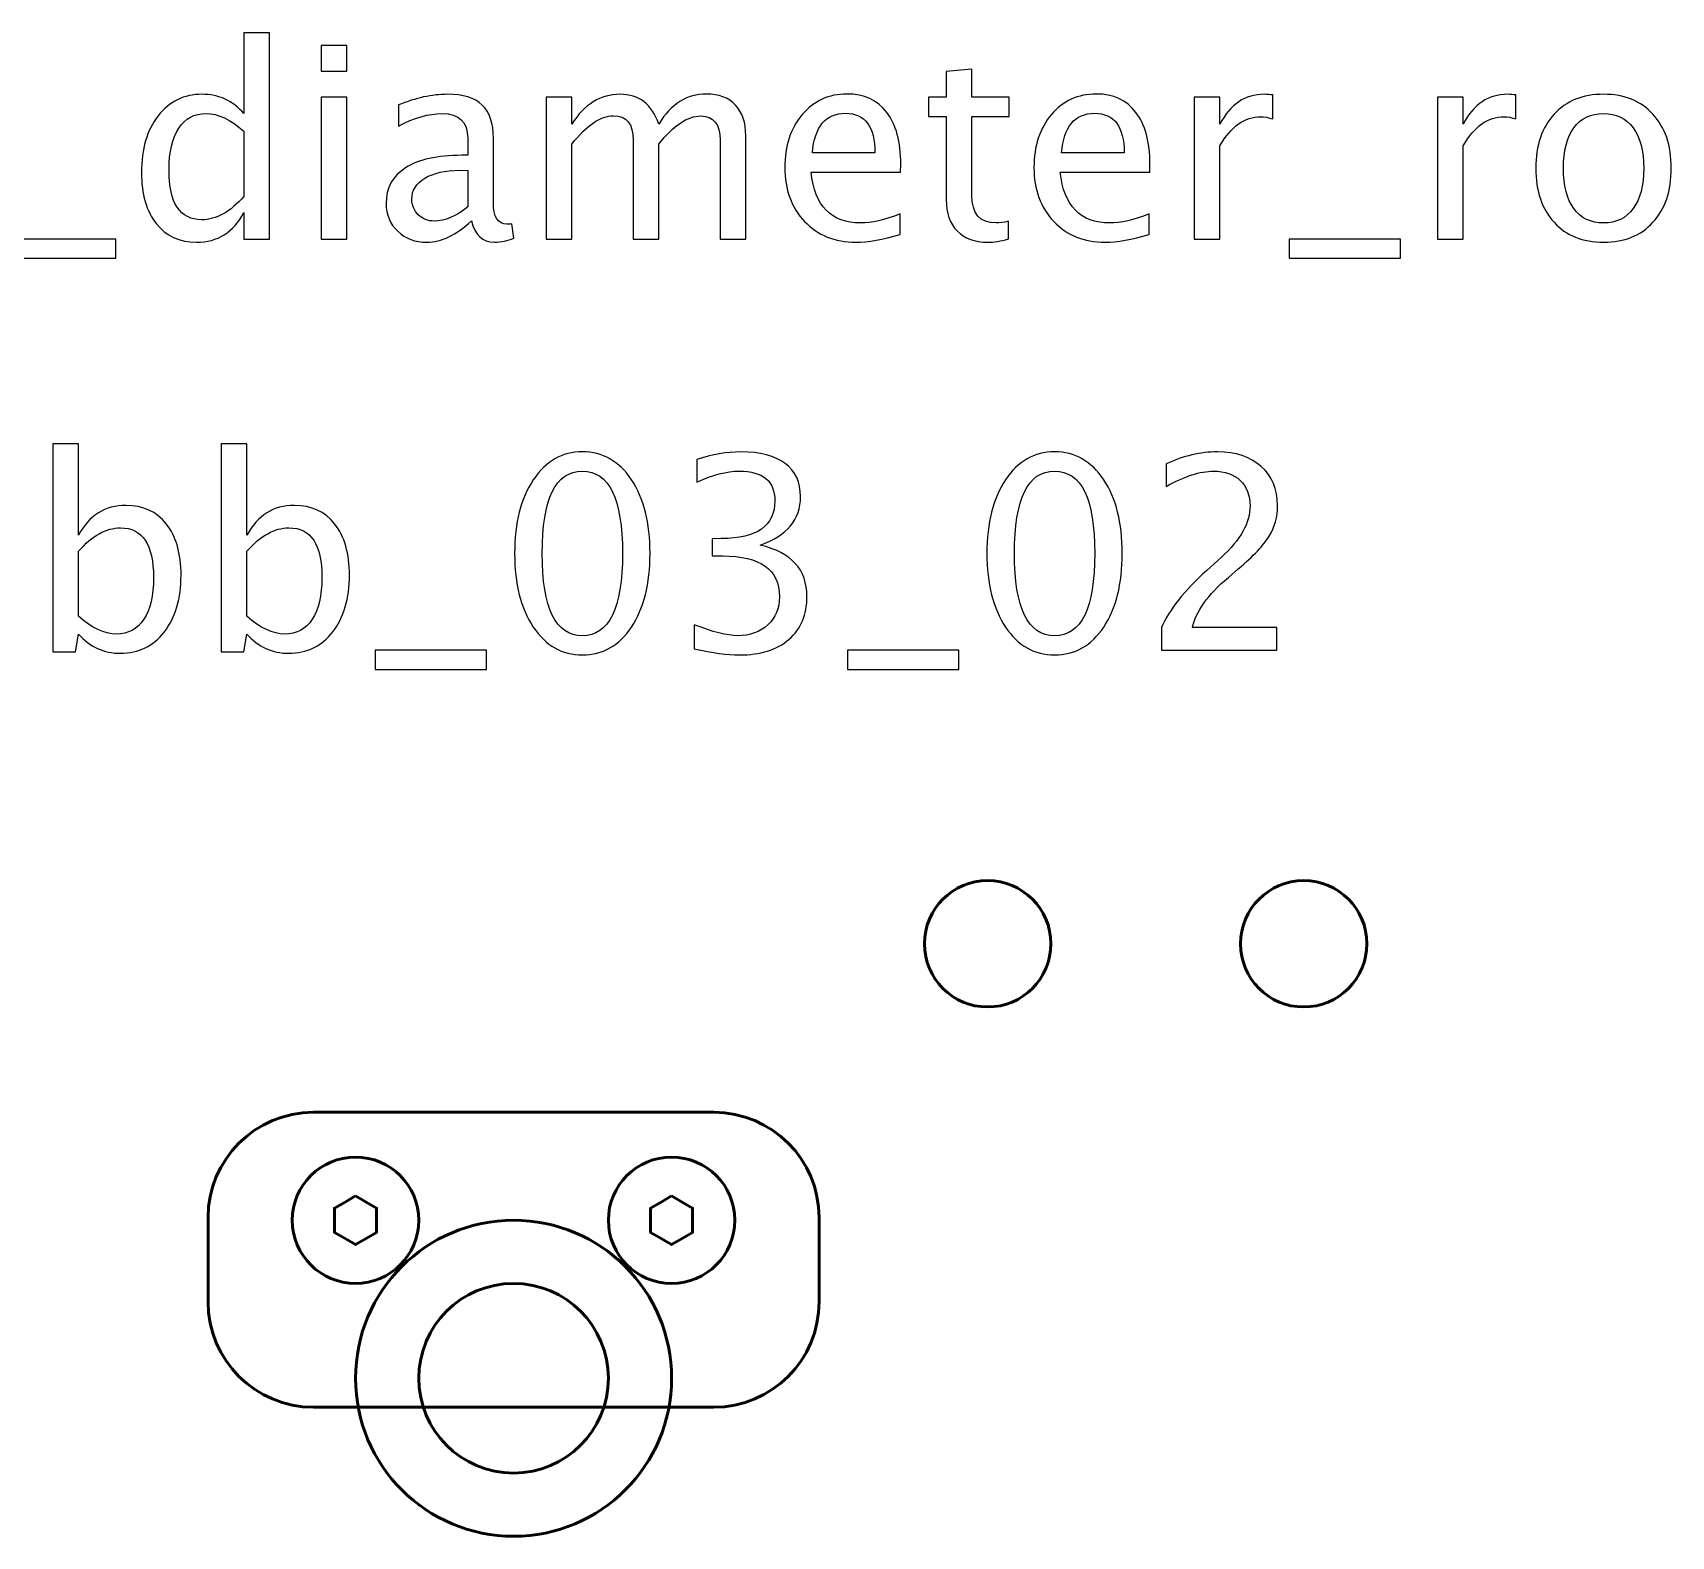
# Model space of a CAD drawing. Header units: centimetres. Extents: x -26.9 to 37.3, y -43.5 to 43.3.
# Drawn here: x -2.28 to 5.49, y -32.81 to -25.68 of the extents above; entities that cross this region are included whole.
import ezdxf

# ---------------------------------------------------------------- set-up
doc = ezdxf.new("R2010")
doc.units = ezdxf.units.CM
doc.header["$MEASUREMENT"] = 0
doc.layers.add('Layer 1', color=7, linetype='Continuous')

msp = doc.modelspace()

# ---------------------------------------------------------------- linework, layer by layer
at = {"layer": 'Layer 1', "lineweight": 53}
for centre, major_axis in [((2.25001, -30.00001), (0, 0.30001)), ((3.75001, -30.00001), (0, 0.30001)), ((0, -32.0625), (0, 0.75)), ((0, -32.0625), (0, 0.45))]:
    msp.add_ellipse(centre, major_axis=major_axis, ratio=1, dxfattribs=at)
at = {"layer": 'Layer 1', "color": 4, "lineweight": 53}
for centre in [(-0.75, -31.3125), (0.75, -31.3125)]:
    msp.add_ellipse(centre, major_axis=(0, 0.3), ratio=1, dxfattribs=at)
at = {"layer": 'Layer 1'}
for points, knots in [([(-1.2797, -26.65435), (-1.2797, -26.65435), (-1.2797, -26.52798), (-1.2797, -26.52798), (-1.2797, -26.52798), (-1.32944, -26.62239), (-1.40437, -26.66959), (-1.50449, -26.66959), (-1.50449, -26.66959), (-1.58577, -26.66959), (-1.64969, -26.64017), (-1.69626, -26.58111), (-1.69626, -26.58111), (-1.74283, -26.52206), (-1.76611, -26.44141), (-1.76611, -26.33918), (-1.76611, -26.33918), (-1.76611, -26.22742), (-1.73965, -26.13746), (-1.68695, -26.0693), (-1.68695, -26.0693), (-1.63403, -26.00136), (-1.5646, -25.96728), (-1.47845, -25.96728), (-1.47845, -25.96728), (-1.39866, -25.96728), (-1.33219, -25.99776), (-1.2797, -26.05893), (-1.2797, -26.05893), (-1.2797, -26.05893), (-1.2797, -25.67518), (-1.2797, -25.67518), (-1.2797, -25.67518), (-1.2797, -25.67518), (-1.15778, -25.67518), (-1.15778, -25.67518), (-1.15778, -25.67518), (-1.15778, -25.67518), (-1.15778, -26.65435), (-1.15778, -26.65435), (-1.15778, -26.65435), (-1.15778, -26.65435), (-1.2797, -26.65435), (-1.2797, -26.65435)], [0, 0, 0, 0, 0.0833333, 0.0833333, 0.0833333, 0.0833333, 0.1666667, 0.1666667, 0.1666667, 0.1666667, 0.25, 0.25, 0.25, 0.25, 0.3333333, 0.3333333, 0.3333333, 0.3333333, 0.4166667, 0.4166667, 0.4166667, 0.4166667, 0.5, 0.5, 0.5, 0.5, 0.5833333, 0.5833333, 0.5833333, 0.5833333, 0.6666667, 0.6666667, 0.6666667, 0.6666667, 0.75, 0.75, 0.75, 0.75, 0.8333333, 0.8333333, 0.8333333, 0.8333333, 1, 1, 1, 1]), ([(-0.91352, -25.85806), (-0.91352, -25.85806), (-0.91352, -25.73614), (-0.91352, -25.73614), (-0.91352, -25.73614), (-0.91352, -25.73614), (-0.7916, -25.73614), (-0.7916, -25.73614), (-0.7916, -25.73614), (-0.7916, -25.73614), (-0.7916, -25.85806), (-0.7916, -25.85806), (-0.7916, -25.85806), (-0.7916, -25.85806), (-0.91352, -25.85806), (-0.91352, -25.85806)], [0, 0, 0, 0, 0.2, 0.2, 0.2, 0.2, 0.4, 0.4, 0.4, 0.4, 0.6, 0.6, 0.6, 0.6, 1, 1, 1, 1]), ([(2.34911, -26.65414), (2.31143, -26.66451), (2.27863, -26.66959), (2.2509, -26.66959), (2.2509, -26.66959), (2.18867, -26.66959), (2.1402, -26.65181), (2.10548, -26.61625), (2.10548, -26.61625), (2.07056, -26.58069), (2.0532, -26.53137), (2.0532, -26.46808), (2.0532, -26.46808), (2.0532, -26.46808), (2.0532, -26.07269), (2.0532, -26.07269), (2.0532, -26.07269), (2.0532, -26.07269), (1.96896, -26.07269), (1.96896, -26.07269), (1.96896, -26.07269), (1.96896, -26.07269), (1.96896, -25.98125), (1.96896, -25.98125), (1.96896, -25.98125), (1.96896, -25.98125), (2.0532, -25.98125), (2.0532, -25.98125), (2.0532, -25.98125), (2.0532, -25.98125), (2.0532, -25.85954), (2.0532, -25.85954), (2.0532, -25.85954), (2.0532, -25.85954), (2.17512, -25.8479), (2.17512, -25.8479), (2.17512, -25.8479), (2.17512, -25.8479), (2.17512, -25.98125), (2.17512, -25.98125), (2.17512, -25.98125), (2.17512, -25.98125), (2.35165, -25.98125), (2.35165, -25.98125), (2.35165, -25.98125), (2.35165, -25.98125), (2.35165, -26.07269), (2.35165, -26.07269), (2.35165, -26.07269), (2.35165, -26.07269), (2.17512, -26.07269), (2.17512, -26.07269), (2.17512, -26.07269), (2.17512, -26.07269), (2.17512, -26.44607), (2.17512, -26.44607), (2.17512, -26.44607), (2.17512, -26.53412), (2.21343, -26.57815), (2.28984, -26.57815), (2.28984, -26.57815), (2.30614, -26.57815), (2.32583, -26.5754), (2.34911, -26.57011), (2.34911, -26.57011), (2.34911, -26.57011), (2.34911, -26.65414), (2.34911, -26.65414)], [0, 0, 0, 0, 0.0555556, 0.0555556, 0.0555556, 0.0555556, 0.1111111, 0.1111111, 0.1111111, 0.1111111, 0.1666667, 0.1666667, 0.1666667, 0.1666667, 0.2222222, 0.2222222, 0.2222222, 0.2222222, 0.2777778, 0.2777778, 0.2777778, 0.2777778, 0.3333333, 0.3333333, 0.3333333, 0.3333333, 0.3888889, 0.3888889, 0.3888889, 0.3888889, 0.4444444, 0.4444444, 0.4444444, 0.4444444, 0.5, 0.5, 0.5, 0.5, 0.5555556, 0.5555556, 0.5555556, 0.5555556, 0.6111111, 0.6111111, 0.6111111, 0.6111111, 0.6666667, 0.6666667, 0.6666667, 0.6666667, 0.7222222, 0.7222222, 0.7222222, 0.7222222, 0.7777778, 0.7777778, 0.7777778, 0.7777778, 0.8333333, 0.8333333, 0.8333333, 0.8333333, 0.8888889, 0.8888889, 0.8888889, 0.8888889, 1, 1, 1, 1]), ([(-0.19957, -26.56862), (-0.2728, -26.63593), (-0.34329, -26.66959), (-0.41102, -26.66959), (-0.41102, -26.66959), (-0.46669, -26.66959), (-0.51305, -26.65223), (-0.54966, -26.61731), (-0.54966, -26.61731), (-0.58649, -26.58238), (-0.60491, -26.53836), (-0.60491, -26.48523), (-0.60491, -26.48523), (-0.60491, -26.41178), (-0.57401, -26.35526), (-0.5122, -26.31589), (-0.5122, -26.31589), (-0.45039, -26.27652), (-0.3617, -26.25684), (-0.24613, -26.25684), (-0.24613, -26.25684), (-0.24613, -26.25684), (-0.21756, -26.25684), (-0.21756, -26.25684), (-0.21756, -26.25684), (-0.21756, -26.25684), (-0.21756, -26.17577), (-0.21756, -26.17577), (-0.21756, -26.17577), (-0.21756, -26.09767), (-0.2582, -26.05872), (-0.33969, -26.05872), (-0.33969, -26.05872), (-0.40277, -26.05872), (-0.47177, -26.07862), (-0.54649, -26.11841), (-0.54649, -26.11841), (-0.54649, -26.11841), (-0.54649, -26.01808), (-0.54649, -26.01808), (-0.54649, -26.01808), (-0.46436, -25.98421), (-0.38689, -25.96728), (-0.31429, -25.96728), (-0.31429, -25.96728), (-0.23957, -25.96728), (-0.18433, -25.98421), (-0.14898, -26.01829), (-0.14898, -26.01829), (-0.11342, -26.05237), (-0.09564, -26.10486), (-0.09564, -26.17577), (-0.09564, -26.17577), (-0.09564, -26.17577), (-0.09564, -26.47994), (-0.09564, -26.47994), (-0.09564, -26.47994), (-0.09564, -26.54957), (-0.07426, -26.5845), (-0.03129, -26.5845), (-0.03129, -26.5845), (-0.026, -26.5845), (-0.01817, -26.58365), (-0.0078, -26.58196), (-0.0078, -26.58196), (-0.0078, -26.58196), (0.00088, -26.64969), (0.00088, -26.64969), (0.00088, -26.64969), (-0.02685, -26.66303), (-0.05733, -26.66959), (-0.09077, -26.66959), (-0.09077, -26.66959), (-0.14771, -26.66959), (-0.1839, -26.63593), (-0.19957, -26.56862)], [0, 0, 0, 0, 0.05, 0.05, 0.05, 0.05, 0.1, 0.1, 0.1, 0.1, 0.15, 0.15, 0.15, 0.15, 0.2, 0.2, 0.2, 0.2, 0.25, 0.25, 0.25, 0.25, 0.3, 0.3, 0.3, 0.3, 0.35, 0.35, 0.35, 0.35, 0.4, 0.4, 0.4, 0.4, 0.45, 0.45, 0.45, 0.45, 0.5, 0.5, 0.5, 0.5, 0.55, 0.55, 0.55, 0.55, 0.6, 0.6, 0.6, 0.6, 0.65, 0.65, 0.65, 0.65, 0.7, 0.7, 0.7, 0.7, 0.75, 0.75, 0.75, 0.75, 0.8, 0.8, 0.8, 0.8, 0.85, 0.85, 0.85, 0.85, 0.9, 0.9, 0.9, 0.9, 1, 1, 1, 1]), ([(0.15476, -26.65435), (0.15476, -26.65435), (0.15476, -25.98125), (0.15476, -25.98125), (0.15476, -25.98125), (0.15476, -25.98125), (0.27668, -25.98125), (0.27668, -25.98125), (0.27668, -25.98125), (0.27668, -25.98125), (0.27668, -26.10846), (0.27668, -26.10846), (0.27668, -26.10846), (0.33616, -26.01427), (0.41236, -25.96728), (0.5057, -25.96728), (0.5057, -25.96728), (0.59566, -25.96728), (0.65683, -26.01427), (0.68943, -26.10846), (0.68943, -26.10846), (0.74722, -26.01342), (0.82257, -25.96601), (0.91507, -25.96601), (0.91507, -25.96601), (0.97412, -25.96601), (1.02005, -25.98337), (1.05286, -26.01829), (1.05286, -26.01829), (1.08567, -26.05322), (1.10218, -26.10211), (1.10218, -26.16498), (1.10218, -26.16498), (1.10218, -26.16498), (1.10218, -26.65435), (1.10218, -26.65435), (1.10218, -26.65435), (1.10218, -26.65435), (0.98026, -26.65435), (0.98026, -26.65435), (0.98026, -26.65435), (0.98026, -26.65435), (0.98026, -26.18508), (0.98026, -26.18508), (0.98026, -26.18508), (0.98026, -26.10846), (0.94978, -26.07015), (0.88882, -26.07015), (0.88882, -26.07015), (0.82553, -26.07015), (0.75907, -26.11481), (0.68943, -26.20435), (0.68943, -26.20435), (0.68943, -26.20435), (0.68943, -26.65435), (0.68943, -26.65435), (0.68943, -26.65435), (0.68943, -26.65435), (0.56751, -26.65435), (0.56751, -26.65435), (0.56751, -26.65435), (0.56751, -26.65435), (0.56751, -26.18466), (0.56751, -26.18466), (0.56751, -26.18466), (0.56751, -26.1074), (0.53661, -26.06888), (0.47459, -26.06888), (0.47459, -26.06888), (0.41299, -26.06888), (0.34695, -26.11375), (0.27668, -26.20371), (0.27668, -26.20371), (0.27668, -26.20371), (0.27668, -26.65435), (0.27668, -26.65435), (0.27668, -26.65435), (0.27668, -26.65435), (0.15476, -26.65435), (0.15476, -26.65435)], [0, 0, 0, 0, 0.047619, 0.047619, 0.047619, 0.047619, 0.0952381, 0.0952381, 0.0952381, 0.0952381, 0.1428571, 0.1428571, 0.1428571, 0.1428571, 0.1904762, 0.1904762, 0.1904762, 0.1904762, 0.2380952, 0.2380952, 0.2380952, 0.2380952, 0.2857143, 0.2857143, 0.2857143, 0.2857143, 0.3333333, 0.3333333, 0.3333333, 0.3333333, 0.3809524, 0.3809524, 0.3809524, 0.3809524, 0.4285714, 0.4285714, 0.4285714, 0.4285714, 0.4761905, 0.4761905, 0.4761905, 0.4761905, 0.5238095, 0.5238095, 0.5238095, 0.5238095, 0.5714286, 0.5714286, 0.5714286, 0.5714286, 0.6190476, 0.6190476, 0.6190476, 0.6190476, 0.6666667, 0.6666667, 0.6666667, 0.6666667, 0.7142857, 0.7142857, 0.7142857, 0.7142857, 0.7619048, 0.7619048, 0.7619048, 0.7619048, 0.8095238, 0.8095238, 0.8095238, 0.8095238, 0.8571429, 0.8571429, 0.8571429, 0.8571429, 0.9047619, 0.9047619, 0.9047619, 0.9047619, 1, 1, 1, 1]), ([(1.83455, -26.63276), (1.75264, -26.65731), (1.68257, -26.66959), (1.62415, -26.66959), (1.62415, -26.66959), (1.52446, -26.66959), (1.44339, -26.63657), (1.38095, -26.57074), (1.38095, -26.57074), (1.31851, -26.50491), (1.28718, -26.41961), (1.28718, -26.31462), (1.28718, -26.31462), (1.28718, -26.21281), (1.3147, -26.1292), (1.36994, -26.0638), (1.36994, -26.0638), (1.42519, -25.99861), (1.49588, -25.96601), (1.58203, -25.96601), (1.58203, -25.96601), (1.66352, -25.96601), (1.7266, -25.99501), (1.77105, -26.053), (1.77105, -26.053), (1.8155, -26.111), (1.83773, -26.19313), (1.83773, -26.2996), (1.83773, -26.2996), (1.83773, -26.2996), (1.83709, -26.33685), (1.83709, -26.33685), (1.83709, -26.33685), (1.83709, -26.33685), (1.41164, -26.33685), (1.41164, -26.33685), (1.41164, -26.33685), (1.42942, -26.49772), (1.50795, -26.57815), (1.64701, -26.57815), (1.64701, -26.57815), (1.69803, -26.57815), (1.76047, -26.56376), (1.83455, -26.53497), (1.83455, -26.53497), (1.83455, -26.53497), (1.83455, -26.63276), (1.83455, -26.63276)], [0, 0, 0, 0, 0.0769231, 0.0769231, 0.0769231, 0.0769231, 0.1538462, 0.1538462, 0.1538462, 0.1538462, 0.2307692, 0.2307692, 0.2307692, 0.2307692, 0.3076923, 0.3076923, 0.3076923, 0.3076923, 0.3846154, 0.3846154, 0.3846154, 0.3846154, 0.4615385, 0.4615385, 0.4615385, 0.4615385, 0.5384615, 0.5384615, 0.5384615, 0.5384615, 0.6153846, 0.6153846, 0.6153846, 0.6153846, 0.6923077, 0.6923077, 0.6923077, 0.6923077, 0.7692308, 0.7692308, 0.7692308, 0.7692308, 0.8461538, 0.8461538, 0.8461538, 0.8461538, 1, 1, 1, 1]), ([(3.01713, -26.63276), (2.93522, -26.65731), (2.86515, -26.66959), (2.80673, -26.66959), (2.80673, -26.66959), (2.70704, -26.66959), (2.62597, -26.63657), (2.56353, -26.57074), (2.56353, -26.57074), (2.50109, -26.50491), (2.46976, -26.41961), (2.46976, -26.31462), (2.46976, -26.31462), (2.46976, -26.21281), (2.49728, -26.1292), (2.55252, -26.0638), (2.55252, -26.0638), (2.60777, -25.99861), (2.67846, -25.96601), (2.76461, -25.96601), (2.76461, -25.96601), (2.8461, -25.96601), (2.90918, -25.99501), (2.95363, -26.053), (2.95363, -26.053), (2.99808, -26.111), (3.02031, -26.19313), (3.02031, -26.2996), (3.02031, -26.2996), (3.02031, -26.2996), (3.01967, -26.33685), (3.01967, -26.33685), (3.01967, -26.33685), (3.01967, -26.33685), (2.59422, -26.33685), (2.59422, -26.33685), (2.59422, -26.33685), (2.612, -26.49772), (2.69053, -26.57815), (2.82959, -26.57815), (2.82959, -26.57815), (2.88061, -26.57815), (2.94305, -26.56376), (3.01713, -26.53497), (3.01713, -26.53497), (3.01713, -26.53497), (3.01713, -26.63276), (3.01713, -26.63276)], [0, 0, 0, 0, 0.0769231, 0.0769231, 0.0769231, 0.0769231, 0.1538462, 0.1538462, 0.1538462, 0.1538462, 0.2307692, 0.2307692, 0.2307692, 0.2307692, 0.3076923, 0.3076923, 0.3076923, 0.3076923, 0.3846154, 0.3846154, 0.3846154, 0.3846154, 0.4615385, 0.4615385, 0.4615385, 0.4615385, 0.5384615, 0.5384615, 0.5384615, 0.5384615, 0.6153846, 0.6153846, 0.6153846, 0.6153846, 0.6923077, 0.6923077, 0.6923077, 0.6923077, 0.7692308, 0.7692308, 0.7692308, 0.7692308, 0.8461538, 0.8461538, 0.8461538, 0.8461538, 1, 1, 1, 1]), ([(3.2307, -26.65435), (3.2307, -26.65435), (3.2307, -25.98125), (3.2307, -25.98125), (3.2307, -25.98125), (3.2307, -25.98125), (3.35262, -25.98125), (3.35262, -25.98125), (3.35262, -25.98125), (3.35262, -25.98125), (3.35262, -26.10846), (3.35262, -26.10846), (3.35262, -26.10846), (3.40109, -26.01427), (3.47137, -25.96728), (3.56365, -25.96728), (3.56365, -25.96728), (3.57614, -25.96728), (3.58926, -25.96834), (3.60281, -25.97045), (3.60281, -25.97045), (3.60281, -25.97045), (3.60281, -26.08454), (3.60281, -26.08454), (3.60281, -26.08454), (3.58164, -26.07756), (3.56302, -26.07396), (3.54693, -26.07396), (3.54693, -26.07396), (3.46946, -26.07396), (3.40469, -26.11968), (3.35262, -26.21133), (3.35262, -26.21133), (3.35262, -26.21133), (3.35262, -26.65435), (3.35262, -26.65435), (3.35262, -26.65435), (3.35262, -26.65435), (3.2307, -26.65435), (3.2307, -26.65435)], [0, 0, 0, 0, 0.0909091, 0.0909091, 0.0909091, 0.0909091, 0.1818182, 0.1818182, 0.1818182, 0.1818182, 0.2727273, 0.2727273, 0.2727273, 0.2727273, 0.3636364, 0.3636364, 0.3636364, 0.3636364, 0.4545455, 0.4545455, 0.4545455, 0.4545455, 0.5454545, 0.5454545, 0.5454545, 0.5454545, 0.6363636, 0.6363636, 0.6363636, 0.6363636, 0.7272727, 0.7272727, 0.7272727, 0.7272727, 0.8181818, 0.8181818, 0.8181818, 0.8181818, 1, 1, 1, 1]), ([(4.38534, -26.65435), (4.38534, -26.65435), (4.38534, -25.98125), (4.38534, -25.98125), (4.38534, -25.98125), (4.38534, -25.98125), (4.50726, -25.98125), (4.50726, -25.98125), (4.50726, -25.98125), (4.50726, -25.98125), (4.50726, -26.10846), (4.50726, -26.10846), (4.50726, -26.10846), (4.55573, -26.01427), (4.62601, -25.96728), (4.71829, -25.96728), (4.71829, -25.96728), (4.73078, -25.96728), (4.7439, -25.96834), (4.75745, -25.97045), (4.75745, -25.97045), (4.75745, -25.97045), (4.75745, -26.08454), (4.75745, -26.08454), (4.75745, -26.08454), (4.73628, -26.07756), (4.71766, -26.07396), (4.70157, -26.07396), (4.70157, -26.07396), (4.6241, -26.07396), (4.55933, -26.11968), (4.50726, -26.21133), (4.50726, -26.21133), (4.50726, -26.21133), (4.50726, -26.65435), (4.50726, -26.65435), (4.50726, -26.65435), (4.50726, -26.65435), (4.38534, -26.65435), (4.38534, -26.65435)], [0, 0, 0, 0, 0.0909091, 0.0909091, 0.0909091, 0.0909091, 0.1818182, 0.1818182, 0.1818182, 0.1818182, 0.2727273, 0.2727273, 0.2727273, 0.2727273, 0.3636364, 0.3636364, 0.3636364, 0.3636364, 0.4545455, 0.4545455, 0.4545455, 0.4545455, 0.5454545, 0.5454545, 0.5454545, 0.5454545, 0.6363636, 0.6363636, 0.6363636, 0.6363636, 0.7272727, 0.7272727, 0.7272727, 0.7272727, 0.8181818, 0.8181818, 0.8181818, 0.8181818, 1, 1, 1, 1]), ([(5.17295, -26.66959), (5.0741, -26.66959), (4.99579, -26.63805), (4.93821, -26.57497), (4.93821, -26.57497), (4.88043, -26.5119), (4.85164, -26.42617), (4.85164, -26.31801), (4.85164, -26.31801), (4.85164, -26.21006), (4.88043, -26.12455), (4.93821, -26.06168), (4.93821, -26.06168), (4.99579, -25.99882), (5.0741, -25.96728), (5.17295, -25.96728), (5.17295, -25.96728), (5.2718, -25.96728), (5.35012, -25.99882), (5.40769, -26.06168), (5.40769, -26.06168), (5.46547, -26.12455), (5.49426, -26.21006), (5.49426, -26.31801), (5.49426, -26.31801), (5.49426, -26.42617), (5.46547, -26.5119), (5.40769, -26.57497), (5.40769, -26.57497), (5.35012, -26.63805), (5.2718, -26.66959), (5.17295, -26.66959)], [0, 0, 0, 0, 0.1111111, 0.1111111, 0.1111111, 0.1111111, 0.2222222, 0.2222222, 0.2222222, 0.2222222, 0.3333333, 0.3333333, 0.3333333, 0.3333333, 0.4444444, 0.4444444, 0.4444444, 0.4444444, 0.5555556, 0.5555556, 0.5555556, 0.5555556, 0.6666667, 0.6666667, 0.6666667, 0.6666667, 0.7777778, 0.7777778, 0.7777778, 0.7777778, 1, 1, 1, 1]), ([(-0.91352, -26.65435), (-0.91352, -26.65435), (-0.91352, -25.98125), (-0.91352, -25.98125), (-0.91352, -25.98125), (-0.91352, -25.98125), (-0.7916, -25.98125), (-0.7916, -25.98125), (-0.7916, -25.98125), (-0.7916, -25.98125), (-0.7916, -26.65435), (-0.7916, -26.65435), (-0.7916, -26.65435), (-0.7916, -26.65435), (-0.91352, -26.65435), (-0.91352, -26.65435)], [0, 0, 0, 0, 0.2, 0.2, 0.2, 0.2, 0.4, 0.4, 0.4, 0.4, 0.6, 0.6, 0.6, 0.6, 1, 1, 1, 1]), ([(-1.2797, -26.14233), (-1.34299, -26.08666), (-1.40289, -26.05872), (-1.45962, -26.05872), (-1.45962, -26.05872), (-1.5155, -26.05872), (-1.55868, -26.082), (-1.58937, -26.12878), (-1.58937, -26.12878), (-1.62006, -26.17535), (-1.6353, -26.24139), (-1.6353, -26.3269), (-1.6353, -26.3269), (-1.6353, -26.48417), (-1.58323, -26.56291), (-1.47888, -26.56291), (-1.47888, -26.56291), (-1.41114, -26.56291), (-1.34468, -26.52587), (-1.2797, -26.452), (-1.2797, -26.452), (-1.2797, -26.452), (-1.2797, -26.14233), (-1.2797, -26.14233)], [0, 0, 0, 0, 0.1428571, 0.1428571, 0.1428571, 0.1428571, 0.2857143, 0.2857143, 0.2857143, 0.2857143, 0.4285714, 0.4285714, 0.4285714, 0.4285714, 0.5714286, 0.5714286, 0.5714286, 0.5714286, 0.7142857, 0.7142857, 0.7142857, 0.7142857, 1, 1, 1, 1]), ([(1.41799, -26.24541), (1.41799, -26.24541), (1.71517, -26.24541), (1.71517, -26.24541), (1.71517, -26.24541), (1.71517, -26.1201), (1.66839, -26.05745), (1.57505, -26.05745), (1.57505, -26.05745), (1.48107, -26.05745), (1.42879, -26.1201), (1.41799, -26.24541)], [0, 0, 0, 0, 0.25, 0.25, 0.25, 0.25, 0.5, 0.5, 0.5, 0.5, 1, 1, 1, 1]), ([(2.60057, -26.24541), (2.60057, -26.24541), (2.89775, -26.24541), (2.89775, -26.24541), (2.89775, -26.24541), (2.89775, -26.1201), (2.85097, -26.05745), (2.75763, -26.05745), (2.75763, -26.05745), (2.66365, -26.05745), (2.61137, -26.1201), (2.60057, -26.24541)], [0, 0, 0, 0, 0.25, 0.25, 0.25, 0.25, 0.5, 0.5, 0.5, 0.5, 1, 1, 1, 1]), ([(5.17274, -26.57815), (5.23306, -26.57815), (5.28005, -26.5555), (5.3135, -26.50999), (5.3135, -26.50999), (5.34673, -26.4647), (5.36345, -26.40056), (5.36345, -26.31801), (5.36345, -26.31801), (5.36345, -26.23567), (5.34673, -26.17175), (5.3135, -26.12645), (5.3135, -26.12645), (5.28005, -26.08137), (5.23306, -26.05872), (5.17274, -26.05872), (5.17274, -26.05872), (5.1122, -26.05872), (5.06521, -26.08137), (5.03219, -26.12645), (5.03219, -26.12645), (4.99896, -26.17175), (4.98245, -26.23567), (4.98245, -26.31801), (4.98245, -26.31801), (4.98245, -26.40056), (4.99896, -26.4647), (5.03219, -26.50999), (5.03219, -26.50999), (5.06521, -26.5555), (5.1122, -26.57815), (5.17274, -26.57815)], [0, 0, 0, 0, 0.1111111, 0.1111111, 0.1111111, 0.1111111, 0.2222222, 0.2222222, 0.2222222, 0.2222222, 0.3333333, 0.3333333, 0.3333333, 0.3333333, 0.4444444, 0.4444444, 0.4444444, 0.4444444, 0.5555556, 0.5555556, 0.5555556, 0.5555556, 0.6666667, 0.6666667, 0.6666667, 0.6666667, 0.7777778, 0.7777778, 0.7777778, 0.7777778, 1, 1, 1, 1]), ([(-0.21756, -26.50216), (-0.21756, -26.50216), (-0.21756, -26.32923), (-0.21756, -26.32923), (-0.21756, -26.32923), (-0.21756, -26.32923), (-0.25672, -26.32796), (-0.25672, -26.32796), (-0.25672, -26.32796), (-0.32445, -26.32796), (-0.37906, -26.34045), (-0.42076, -26.36542), (-0.42076, -26.36542), (-0.46225, -26.39061), (-0.48299, -26.42384), (-0.48299, -26.46533), (-0.48299, -26.46533), (-0.48299, -26.49433), (-0.47262, -26.51888), (-0.45209, -26.53899), (-0.45209, -26.53899), (-0.43134, -26.5591), (-0.40615, -26.56926), (-0.37631, -26.56926), (-0.37631, -26.56926), (-0.32551, -26.56926), (-0.27259, -26.54682), (-0.21756, -26.50216)], [0, 0, 0, 0, 0.125, 0.125, 0.125, 0.125, 0.25, 0.25, 0.25, 0.25, 0.375, 0.375, 0.375, 0.375, 0.5, 0.5, 0.5, 0.5, 0.625, 0.625, 0.625, 0.625, 0.75, 0.75, 0.75, 0.75, 1, 1, 1, 1]), ([(-2.41635, -26.74579), (-2.41635, -26.74579), (-2.41635, -26.65435), (-2.41635, -26.65435), (-2.41635, -26.65435), (-2.41635, -26.65435), (-1.88803, -26.65435), (-1.88803, -26.65435), (-1.88803, -26.65435), (-1.88803, -26.65435), (-1.88803, -26.74579), (-1.88803, -26.74579), (-1.88803, -26.74579), (-1.88803, -26.74579), (-2.41635, -26.74579), (-2.41635, -26.74579)], [0, 0, 0, 0, 0.2, 0.2, 0.2, 0.2, 0.4, 0.4, 0.4, 0.4, 0.6, 0.6, 0.6, 0.6, 1, 1, 1, 1]), ([(3.68176, -26.74579), (3.68176, -26.74579), (3.68176, -26.65435), (3.68176, -26.65435), (3.68176, -26.65435), (3.68176, -26.65435), (4.21008, -26.65435), (4.21008, -26.65435), (4.21008, -26.65435), (4.21008, -26.65435), (4.21008, -26.74579), (4.21008, -26.74579), (4.21008, -26.74579), (4.21008, -26.74579), (3.68176, -26.74579), (3.68176, -26.74579)], [0, 0, 0, 0, 0.2, 0.2, 0.2, 0.2, 0.4, 0.4, 0.4, 0.4, 0.6, 0.6, 0.6, 0.6, 1, 1, 1, 1]), ([(-2.18639, -28.61354), (-2.18639, -28.61354), (-2.18639, -27.62675), (-2.18639, -27.62675), (-2.18639, -27.62675), (-2.18639, -27.62675), (-2.06447, -27.62675), (-2.06447, -27.62675), (-2.06447, -27.62675), (-2.06447, -27.62675), (-2.06447, -28.06003), (-2.06447, -28.06003), (-2.06447, -28.06003), (-2.01452, -27.96584), (-1.93937, -27.91885), (-1.83926, -27.91885), (-1.83926, -27.91885), (-1.75819, -27.91885), (-1.69448, -27.94827), (-1.64791, -28.00733), (-1.64791, -28.00733), (-1.60134, -28.06638), (-1.57806, -28.14703), (-1.57806, -28.24926), (-1.57806, -28.24926), (-1.57806, -28.3606), (-1.60452, -28.45056), (-1.65722, -28.51871), (-1.65722, -28.51871), (-1.70993, -28.58708), (-1.77935, -28.62116), (-1.86529, -28.62116), (-1.86529, -28.62116), (-1.94509, -28.62116), (-2.01155, -28.59068), (-2.06447, -28.52951), (-2.06447, -28.52951), (-2.06447, -28.52951), (-2.07929, -28.61354), (-2.07929, -28.61354), (-2.07929, -28.61354), (-2.07929, -28.61354), (-2.18639, -28.61354), (-2.18639, -28.61354)], [0, 0, 0, 0, 0.0833333, 0.0833333, 0.0833333, 0.0833333, 0.1666667, 0.1666667, 0.1666667, 0.1666667, 0.25, 0.25, 0.25, 0.25, 0.3333333, 0.3333333, 0.3333333, 0.3333333, 0.4166667, 0.4166667, 0.4166667, 0.4166667, 0.5, 0.5, 0.5, 0.5, 0.5833333, 0.5833333, 0.5833333, 0.5833333, 0.6666667, 0.6666667, 0.6666667, 0.6666667, 0.75, 0.75, 0.75, 0.75, 0.8333333, 0.8333333, 0.8333333, 0.8333333, 1, 1, 1, 1]), ([(-1.38714, -28.61354), (-1.38714, -28.61354), (-1.38714, -27.62675), (-1.38714, -27.62675), (-1.38714, -27.62675), (-1.38714, -27.62675), (-1.26522, -27.62675), (-1.26522, -27.62675), (-1.26522, -27.62675), (-1.26522, -27.62675), (-1.26522, -28.06003), (-1.26522, -28.06003), (-1.26522, -28.06003), (-1.21527, -27.96584), (-1.14012, -27.91885), (-1.04001, -27.91885), (-1.04001, -27.91885), (-0.95894, -27.91885), (-0.89523, -27.94827), (-0.84866, -28.00733), (-0.84866, -28.00733), (-0.80209, -28.06638), (-0.77881, -28.14703), (-0.77881, -28.24926), (-0.77881, -28.24926), (-0.77881, -28.3606), (-0.80527, -28.45056), (-0.85797, -28.51871), (-0.85797, -28.51871), (-0.91068, -28.58708), (-0.9801, -28.62116), (-1.06604, -28.62116), (-1.06604, -28.62116), (-1.14584, -28.62116), (-1.2123, -28.59068), (-1.26522, -28.52951), (-1.26522, -28.52951), (-1.26522, -28.52951), (-1.28004, -28.61354), (-1.28004, -28.61354), (-1.28004, -28.61354), (-1.28004, -28.61354), (-1.38714, -28.61354), (-1.38714, -28.61354)], [0, 0, 0, 0, 0.0833333, 0.0833333, 0.0833333, 0.0833333, 0.1666667, 0.1666667, 0.1666667, 0.1666667, 0.25, 0.25, 0.25, 0.25, 0.3333333, 0.3333333, 0.3333333, 0.3333333, 0.4166667, 0.4166667, 0.4166667, 0.4166667, 0.5, 0.5, 0.5, 0.5, 0.5833333, 0.5833333, 0.5833333, 0.5833333, 0.6666667, 0.6666667, 0.6666667, 0.6666667, 0.75, 0.75, 0.75, 0.75, 0.8333333, 0.8333333, 0.8333333, 0.8333333, 1, 1, 1, 1]), ([(0.32651, -28.62878), (0.2302, -28.62878), (0.15252, -28.58454), (0.09368, -28.49628), (0.09368, -28.49628), (0.03462, -28.40801), (0.0052, -28.29159), (0.0052, -28.14681), (0.0052, -28.14681), (0.0052, -28.00203), (0.03462, -27.88562), (0.09368, -27.79735), (0.09368, -27.79735), (0.15252, -27.70909), (0.2302, -27.66485), (0.32651, -27.66485), (0.32651, -27.66485), (0.42324, -27.66485), (0.50092, -27.70888), (0.55977, -27.79693), (0.55977, -27.79693), (0.6184, -27.88498), (0.64782, -28.00161), (0.64782, -28.14681), (0.64782, -28.14681), (0.64782, -28.29159), (0.6184, -28.40801), (0.55977, -28.49628), (0.55977, -28.49628), (0.50092, -28.58454), (0.42324, -28.62878), (0.32651, -28.62878)], [0, 0, 0, 0, 0.1111111, 0.1111111, 0.1111111, 0.1111111, 0.2222222, 0.2222222, 0.2222222, 0.2222222, 0.3333333, 0.3333333, 0.3333333, 0.3333333, 0.4444444, 0.4444444, 0.4444444, 0.4444444, 0.5555556, 0.5555556, 0.5555556, 0.5555556, 0.6666667, 0.6666667, 0.6666667, 0.6666667, 0.7777778, 0.7777778, 0.7777778, 0.7777778, 1, 1, 1, 1]), ([(0.85779, -28.59957), (0.85779, -28.59957), (0.85779, -28.48527), (0.85779, -28.48527), (0.85779, -28.48527), (0.945, -28.51998), (1.01337, -28.53734), (1.06353, -28.53734), (1.06353, -28.53734), (1.12259, -28.53734), (1.17021, -28.52041), (1.20683, -28.48633), (1.20683, -28.48633), (1.24345, -28.45225), (1.26165, -28.4078), (1.26165, -28.35319), (1.26165, -28.35319), (1.26165, -28.22365), (1.17148, -28.15888), (0.99114, -28.15888), (0.99114, -28.15888), (0.99114, -28.15888), (0.94288, -28.15888), (0.94288, -28.15888), (0.94288, -28.15888), (0.94288, -28.15888), (0.94288, -28.07696), (0.94288, -28.07696), (0.94288, -28.07696), (0.94288, -28.07696), (0.98564, -28.07633), (0.98564, -28.07633), (0.98564, -28.07633), (1.15518, -28.07633), (1.24006, -28.01664), (1.24006, -27.89705), (1.24006, -27.89705), (1.24006, -27.80328), (1.18376, -27.75629), (1.07136, -27.75629), (1.07136, -27.75629), (1.01104, -27.75629), (0.94415, -27.77365), (0.87049, -27.80836), (0.87049, -27.80836), (0.87049, -27.80836), (0.87049, -27.70168), (0.87049, -27.70168), (0.87049, -27.70168), (0.94267, -27.67713), (1.01231, -27.66485), (1.07919, -27.66485), (1.07919, -27.66485), (1.17021, -27.66485), (1.24027, -27.68305), (1.28896, -27.71946), (1.28896, -27.71946), (1.33764, -27.75565), (1.36198, -27.80836), (1.36198, -27.87736), (1.36198, -27.87736), (1.36198, -27.9851), (1.29827, -28.06194), (1.17063, -28.10766), (1.17063, -28.10766), (1.31859, -28.14216), (1.39246, -28.22323), (1.39246, -28.35128), (1.39246, -28.35128), (1.39246, -28.43764), (1.36389, -28.50559), (1.30695, -28.55491), (1.30695, -28.55491), (1.25001, -28.60423), (1.17169, -28.62878), (1.07221, -28.62878), (1.07221, -28.62878), (1.01548, -28.62878), (0.94415, -28.61904), (0.85779, -28.59957)], [0, 0, 0, 0, 0.047619, 0.047619, 0.047619, 0.047619, 0.0952381, 0.0952381, 0.0952381, 0.0952381, 0.1428571, 0.1428571, 0.1428571, 0.1428571, 0.1904762, 0.1904762, 0.1904762, 0.1904762, 0.2380952, 0.2380952, 0.2380952, 0.2380952, 0.2857143, 0.2857143, 0.2857143, 0.2857143, 0.3333333, 0.3333333, 0.3333333, 0.3333333, 0.3809524, 0.3809524, 0.3809524, 0.3809524, 0.4285714, 0.4285714, 0.4285714, 0.4285714, 0.4761905, 0.4761905, 0.4761905, 0.4761905, 0.5238095, 0.5238095, 0.5238095, 0.5238095, 0.5714286, 0.5714286, 0.5714286, 0.5714286, 0.6190476, 0.6190476, 0.6190476, 0.6190476, 0.6666667, 0.6666667, 0.6666667, 0.6666667, 0.7142857, 0.7142857, 0.7142857, 0.7142857, 0.7619048, 0.7619048, 0.7619048, 0.7619048, 0.8095238, 0.8095238, 0.8095238, 0.8095238, 0.8571429, 0.8571429, 0.8571429, 0.8571429, 0.9047619, 0.9047619, 0.9047619, 0.9047619, 1, 1, 1, 1]), ([(2.56763, -28.62878), (2.47132, -28.62878), (2.39364, -28.58454), (2.3348, -28.49628), (2.3348, -28.49628), (2.27574, -28.40801), (2.24632, -28.29159), (2.24632, -28.14681), (2.24632, -28.14681), (2.24632, -28.00203), (2.27574, -27.88562), (2.3348, -27.79735), (2.3348, -27.79735), (2.39364, -27.70909), (2.47132, -27.66485), (2.56763, -27.66485), (2.56763, -27.66485), (2.66436, -27.66485), (2.74204, -27.70888), (2.80089, -27.79693), (2.80089, -27.79693), (2.85952, -27.88498), (2.88894, -28.00161), (2.88894, -28.14681), (2.88894, -28.14681), (2.88894, -28.29159), (2.85952, -28.40801), (2.80089, -28.49628), (2.80089, -28.49628), (2.74204, -28.58454), (2.66436, -28.62878), (2.56763, -28.62878)], [0, 0, 0, 0, 0.1111111, 0.1111111, 0.1111111, 0.1111111, 0.2222222, 0.2222222, 0.2222222, 0.2222222, 0.3333333, 0.3333333, 0.3333333, 0.3333333, 0.4444444, 0.4444444, 0.4444444, 0.4444444, 0.5555556, 0.5555556, 0.5555556, 0.5555556, 0.6666667, 0.6666667, 0.6666667, 0.6666667, 0.7777778, 0.7777778, 0.7777778, 0.7777778, 1, 1, 1, 1]), ([(3.07478, -28.60592), (3.07478, -28.60592), (3.07478, -28.49924), (3.07478, -28.49924), (3.07478, -28.49924), (3.11034, -28.41605), (3.1821, -28.32525), (3.29026, -28.22725), (3.29026, -28.22725), (3.29026, -28.22725), (3.36011, -28.16459), (3.36011, -28.16459), (3.36011, -28.16459), (3.45007, -28.08289), (3.49515, -28.00203), (3.49515, -27.9216), (3.49515, -27.9216), (3.49515, -27.87017), (3.4797, -27.82995), (3.44901, -27.80053), (3.44901, -27.80053), (3.41832, -27.77111), (3.37577, -27.75629), (3.3218, -27.75629), (3.3218, -27.75629), (3.25872, -27.75629), (3.184, -27.78042), (3.09764, -27.82868), (3.09764, -27.82868), (3.09764, -27.82868), (3.09764, -27.722), (3.09764, -27.722), (3.09764, -27.722), (3.17913, -27.6839), (3.2602, -27.66485), (3.34106, -27.66485), (3.34106, -27.66485), (3.42699, -27.66485), (3.496, -27.68792), (3.54807, -27.73428), (3.54807, -27.73428), (3.59993, -27.78063), (3.62596, -27.84201), (3.62596, -27.91864), (3.62596, -27.91864), (3.62596, -27.97367), (3.61284, -28.02257), (3.58659, -28.06511), (3.58659, -28.06511), (3.56013, -28.10787), (3.51124, -28.15951), (3.43948, -28.22047), (3.43948, -28.22047), (3.43948, -28.22047), (3.39228, -28.26069), (3.39228, -28.26069), (3.39228, -28.26069), (3.29407, -28.34388), (3.23734, -28.42346), (3.2221, -28.49924), (3.2221, -28.49924), (3.2221, -28.49924), (3.62215, -28.49924), (3.62215, -28.49924), (3.62215, -28.49924), (3.62215, -28.49924), (3.62215, -28.60592), (3.62215, -28.60592), (3.62215, -28.60592), (3.62215, -28.60592), (3.07478, -28.60592), (3.07478, -28.60592)], [0, 0, 0, 0, 0.0526316, 0.0526316, 0.0526316, 0.0526316, 0.1052632, 0.1052632, 0.1052632, 0.1052632, 0.1578947, 0.1578947, 0.1578947, 0.1578947, 0.2105263, 0.2105263, 0.2105263, 0.2105263, 0.2631579, 0.2631579, 0.2631579, 0.2631579, 0.3157895, 0.3157895, 0.3157895, 0.3157895, 0.3684211, 0.3684211, 0.3684211, 0.3684211, 0.4210526, 0.4210526, 0.4210526, 0.4210526, 0.4736842, 0.4736842, 0.4736842, 0.4736842, 0.5263158, 0.5263158, 0.5263158, 0.5263158, 0.5789474, 0.5789474, 0.5789474, 0.5789474, 0.6315789, 0.6315789, 0.6315789, 0.6315789, 0.6842105, 0.6842105, 0.6842105, 0.6842105, 0.7368421, 0.7368421, 0.7368421, 0.7368421, 0.7894737, 0.7894737, 0.7894737, 0.7894737, 0.8421053, 0.8421053, 0.8421053, 0.8421053, 0.8947368, 0.8947368, 0.8947368, 0.8947368, 1, 1, 1, 1]), ([(0.3263, -28.53734), (0.45351, -28.53734), (0.51701, -28.40716), (0.51701, -28.14681), (0.51701, -28.14681), (0.51701, -27.88646), (0.45351, -27.75629), (0.3263, -27.75629), (0.3263, -27.75629), (0.19951, -27.75629), (0.13601, -27.88646), (0.13601, -28.14681), (0.13601, -28.14681), (0.13601, -28.40716), (0.19951, -28.53734), (0.3263, -28.53734)], [0, 0, 0, 0, 0.2, 0.2, 0.2, 0.2, 0.4, 0.4, 0.4, 0.4, 0.6, 0.6, 0.6, 0.6, 1, 1, 1, 1]), ([(2.56742, -28.53734), (2.69463, -28.53734), (2.75813, -28.40716), (2.75813, -28.14681), (2.75813, -28.14681), (2.75813, -27.88646), (2.69463, -27.75629), (2.56742, -27.75629), (2.56742, -27.75629), (2.44063, -27.75629), (2.37713, -27.88646), (2.37713, -28.14681), (2.37713, -28.14681), (2.37713, -28.40716), (2.44063, -28.53734), (2.56742, -28.53734)], [0, 0, 0, 0, 0.2, 0.2, 0.2, 0.2, 0.4, 0.4, 0.4, 0.4, 0.6, 0.6, 0.6, 0.6, 1, 1, 1, 1]), ([(-2.06447, -28.44548), (-2.0016, -28.50157), (-1.9417, -28.52972), (-1.88476, -28.52972), (-1.88476, -28.52972), (-1.82867, -28.52972), (-1.78528, -28.50622), (-1.7548, -28.45945), (-1.7548, -28.45945), (-1.72411, -28.41267), (-1.70887, -28.34684), (-1.70887, -28.26175), (-1.70887, -28.26175), (-1.70887, -28.10427), (-1.76094, -28.02553), (-1.86508, -28.02553), (-1.86508, -28.02553), (-1.93324, -28.02553), (-1.9997, -28.06236), (-2.06447, -28.13623), (-2.06447, -28.13623), (-2.06447, -28.13623), (-2.06447, -28.44548), (-2.06447, -28.44548)], [0, 0, 0, 0, 0.1428571, 0.1428571, 0.1428571, 0.1428571, 0.2857143, 0.2857143, 0.2857143, 0.2857143, 0.4285714, 0.4285714, 0.4285714, 0.4285714, 0.5714286, 0.5714286, 0.5714286, 0.5714286, 0.7142857, 0.7142857, 0.7142857, 0.7142857, 1, 1, 1, 1]), ([(-1.26522, -28.44548), (-1.20235, -28.50157), (-1.14245, -28.52972), (-1.08551, -28.52972), (-1.08551, -28.52972), (-1.02942, -28.52972), (-0.98603, -28.50622), (-0.95555, -28.45945), (-0.95555, -28.45945), (-0.92486, -28.41267), (-0.90962, -28.34684), (-0.90962, -28.26175), (-0.90962, -28.26175), (-0.90962, -28.10427), (-0.96169, -28.02553), (-1.06583, -28.02553), (-1.06583, -28.02553), (-1.13399, -28.02553), (-1.20045, -28.06236), (-1.26522, -28.13623), (-1.26522, -28.13623), (-1.26522, -28.13623), (-1.26522, -28.44548), (-1.26522, -28.44548)], [0, 0, 0, 0, 0.1428571, 0.1428571, 0.1428571, 0.1428571, 0.2857143, 0.2857143, 0.2857143, 0.2857143, 0.4285714, 0.4285714, 0.4285714, 0.4285714, 0.5714286, 0.5714286, 0.5714286, 0.5714286, 0.7142857, 0.7142857, 0.7142857, 0.7142857, 1, 1, 1, 1]), ([(-0.65647, -28.69736), (-0.65647, -28.69736), (-0.65647, -28.60592), (-0.65647, -28.60592), (-0.65647, -28.60592), (-0.65647, -28.60592), (-0.12815, -28.60592), (-0.12815, -28.60592), (-0.12815, -28.60592), (-0.12815, -28.60592), (-0.12815, -28.69736), (-0.12815, -28.69736), (-0.12815, -28.69736), (-0.12815, -28.69736), (-0.65647, -28.69736), (-0.65647, -28.69736)], [0, 0, 0, 0, 0.2, 0.2, 0.2, 0.2, 0.4, 0.4, 0.4, 0.4, 0.6, 0.6, 0.6, 0.6, 1, 1, 1, 1]), ([(1.58465, -28.69736), (1.58465, -28.69736), (1.58465, -28.60592), (1.58465, -28.60592), (1.58465, -28.60592), (1.58465, -28.60592), (2.11297, -28.60592), (2.11297, -28.60592), (2.11297, -28.60592), (2.11297, -28.60592), (2.11297, -28.69736), (2.11297, -28.69736), (2.11297, -28.69736), (2.11297, -28.69736), (1.58465, -28.69736), (1.58465, -28.69736)], [0, 0, 0, 0, 0.2, 0.2, 0.2, 0.2, 0.4, 0.4, 0.4, 0.4, 0.6, 0.6, 0.6, 0.6, 1, 1, 1, 1])]:
    msp.add_open_spline(points, degree=3, knots=knots, dxfattribs=at)
at = {"layer": 'Layer 1', "lineweight": 53}
msp.add_open_spline([(-1.45, -31.7), (-1.45, -31.7), (-1.45, -31.3), (-1.45, -31.3), (-1.45, -31.3), (-1.45, -31.02386), (-1.22614, -30.8), (-0.95, -30.8), (-0.95, -30.8), (-0.95, -30.8), (0.95, -30.8), (0.95, -30.8), (0.95, -30.8), (1.22614, -30.8), (1.45, -31.02386), (1.45, -31.3), (1.45, -31.3), (1.45, -31.3), (1.45, -31.7), (1.45, -31.7), (1.45, -31.7), (1.45, -31.97614), (1.22614, -32.2), (0.95, -32.2), (0.95, -32.2), (0.95, -32.2), (-0.95, -32.2), (-0.95, -32.2), (-0.95, -32.2), (-1.22614, -32.2), (-1.45, -31.97614), (-1.45, -31.7)], degree=3, knots=[0, 0, 0, 0, 0.1111111, 0.1111111, 0.1111111, 0.1111111, 0.2222222, 0.2222222, 0.2222222, 0.2222222, 0.3333333, 0.3333333, 0.3333333, 0.3333333, 0.4444444, 0.4444444, 0.4444444, 0.4444444, 0.5555556, 0.5555556, 0.5555556, 0.5555556, 0.6666667, 0.6666667, 0.6666667, 0.6666667, 0.7777778, 0.7777778, 0.7777778, 0.7777778, 1, 1, 1, 1], dxfattribs=at)
at = {"layer": 'Layer 1', "color": 4, "lineweight": 53}
for points in [[(-0.75, -31.19703), (-0.75, -31.19703), (-0.7, -31.2259), (-0.7, -31.2259), (-0.7, -31.2259), (-0.7, -31.2259), (-0.65, -31.25477), (-0.65, -31.25477), (-0.65, -31.25477), (-0.65, -31.25477), (-0.65, -31.3125), (-0.65, -31.3125), (-0.65, -31.3125), (-0.65, -31.3125), (-0.65, -31.37023), (-0.65, -31.37023), (-0.65, -31.37023), (-0.65, -31.37023), (-0.7, -31.3991), (-0.7, -31.3991), (-0.7, -31.3991), (-0.7, -31.3991), (-0.75, -31.42797), (-0.75, -31.42797), (-0.75, -31.42797), (-0.75, -31.42797), (-0.8, -31.3991), (-0.8, -31.3991), (-0.8, -31.3991), (-0.8, -31.3991), (-0.85, -31.37023), (-0.85, -31.37023), (-0.85, -31.37023), (-0.85, -31.37023), (-0.85, -31.3125), (-0.85, -31.3125), (-0.85, -31.3125), (-0.85, -31.3125), (-0.85, -31.25477), (-0.85, -31.25477), (-0.85, -31.25477), (-0.85, -31.25477), (-0.8, -31.2259), (-0.8, -31.2259), (-0.8, -31.2259), (-0.8, -31.2259), (-0.75, -31.19703), (-0.75, -31.19703)], [(0.75, -31.19703), (0.75, -31.19703), (0.8, -31.2259), (0.8, -31.2259), (0.8, -31.2259), (0.8, -31.2259), (0.85, -31.25477), (0.85, -31.25477), (0.85, -31.25477), (0.85, -31.25477), (0.85, -31.3125), (0.85, -31.3125), (0.85, -31.3125), (0.85, -31.3125), (0.85, -31.37023), (0.85, -31.37023), (0.85, -31.37023), (0.85, -31.37023), (0.8, -31.3991), (0.8, -31.3991), (0.8, -31.3991), (0.8, -31.3991), (0.75, -31.42797), (0.75, -31.42797), (0.75, -31.42797), (0.75, -31.42797), (0.7, -31.3991), (0.7, -31.3991), (0.7, -31.3991), (0.7, -31.3991), (0.65, -31.37023), (0.65, -31.37023), (0.65, -31.37023), (0.65, -31.37023), (0.65, -31.3125), (0.65, -31.3125), (0.65, -31.3125), (0.65, -31.3125), (0.65, -31.25477), (0.65, -31.25477), (0.65, -31.25477), (0.65, -31.25477), (0.7, -31.2259), (0.7, -31.2259), (0.7, -31.2259), (0.7, -31.2259), (0.75, -31.19703), (0.75, -31.19703)]]:
    msp.add_open_spline(points, degree=3, knots=[0, 0, 0, 0, 0.0769231, 0.0769231, 0.0769231, 0.0769231, 0.1538462, 0.1538462, 0.1538462, 0.1538462, 0.2307692, 0.2307692, 0.2307692, 0.2307692, 0.3076923, 0.3076923, 0.3076923, 0.3076923, 0.3846154, 0.3846154, 0.3846154, 0.3846154, 0.4615385, 0.4615385, 0.4615385, 0.4615385, 0.5384615, 0.5384615, 0.5384615, 0.5384615, 0.6153846, 0.6153846, 0.6153846, 0.6153846, 0.6923077, 0.6923077, 0.6923077, 0.6923077, 0.7692308, 0.7692308, 0.7692308, 0.7692308, 0.8461538, 0.8461538, 0.8461538, 0.8461538, 1, 1, 1, 1], dxfattribs=at)

doc.saveas('drawing.dxf')
